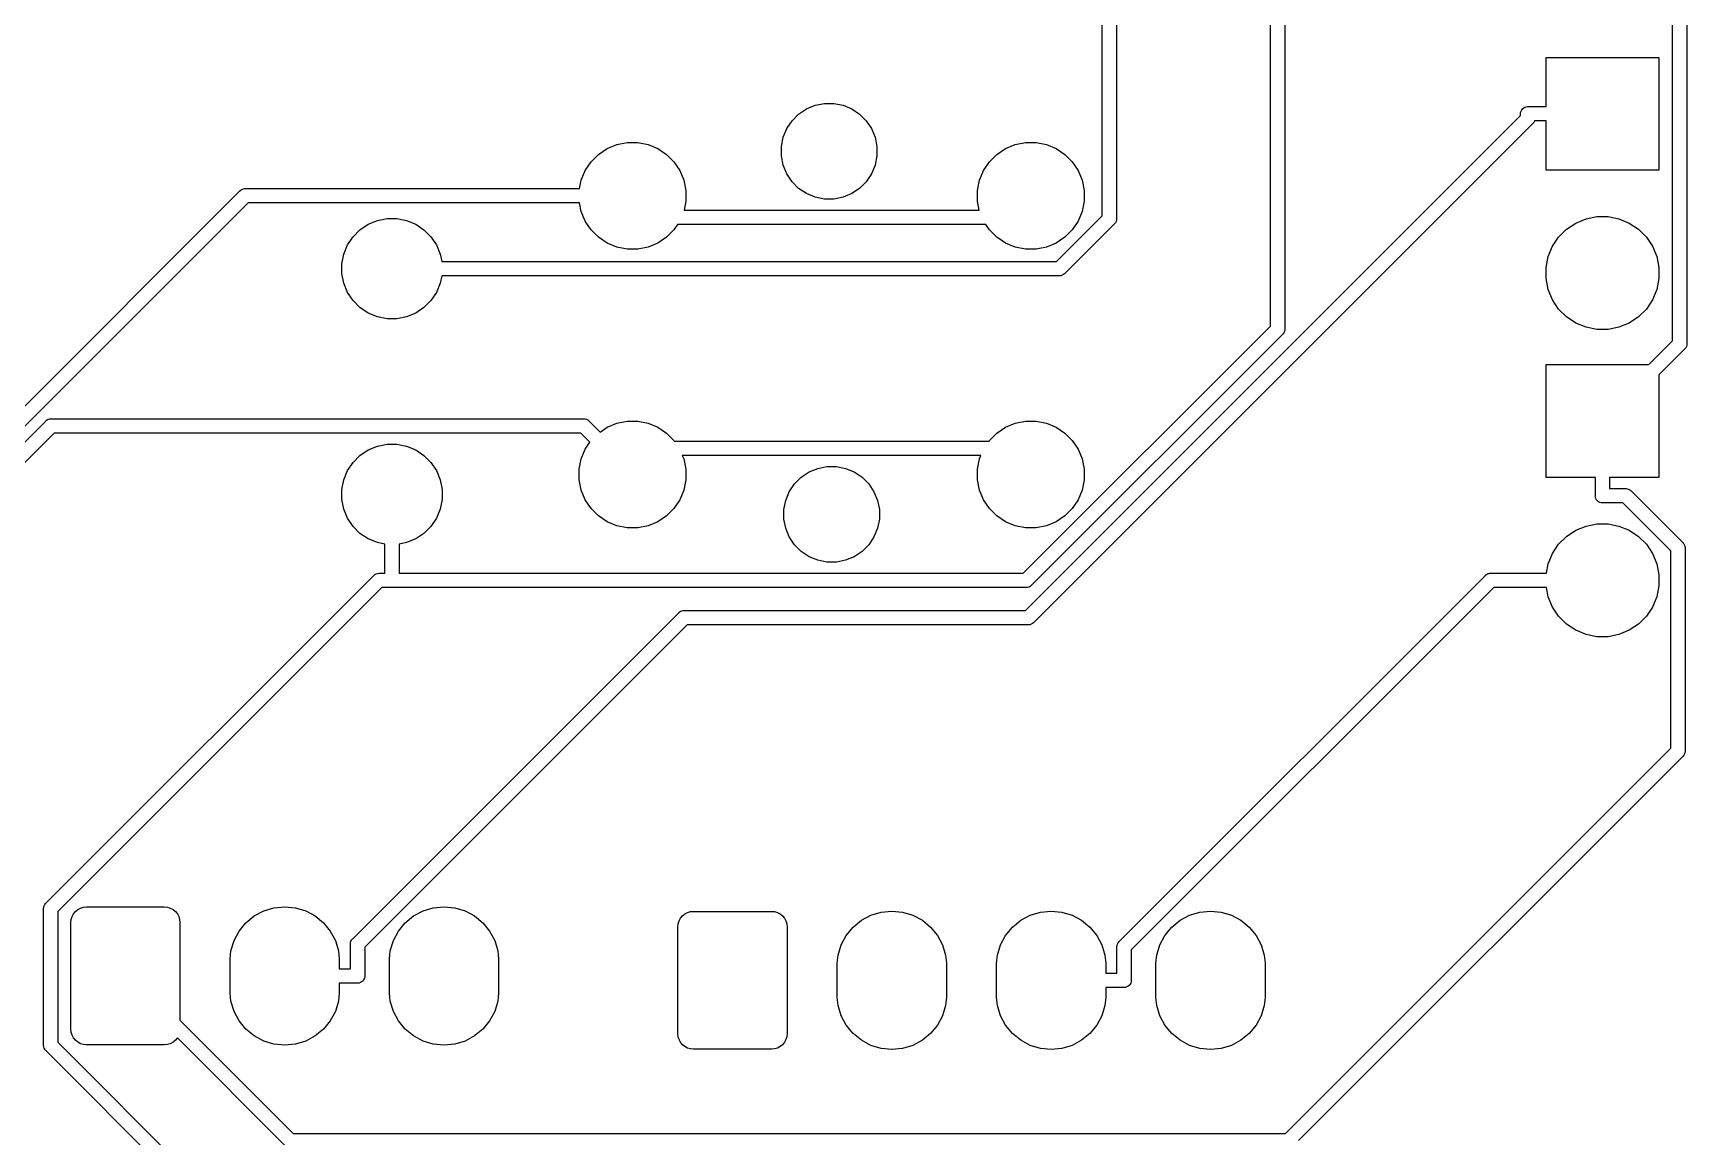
# Model space of a CAD drawing. Extents: x 68.9 to 167.8, y -146.3 to -49.
# Drawn here: x 141.48 to 167.85, y -106.96 to -89.35 of the extents above; entities that cross this region are included whole.
import ezdxf

# ---------------------------------------------------------------- set-up
doc = ezdxf.new("R2010")
doc.units = 0
doc.layers.add('BLACK', color=7, linetype='CONTINUOUS')

msp = doc.modelspace()

# ---------------------------------------------------------------- linework, layer by layer
at = {"layer": 'BLACK', "linetype": 'CONTINUOUS'}
for p, q in [((161.207, -94.0253), (161.207, -68.2068)), ((161.435, -68.2485), (161.435, -94.067)), ((158.753, -75.6736), (158.753, -92.3086)), ((158.525, -92.2669), (158.525, -75.7153)), ((167.617, -94.2618), (167.617, -77.078)), ((167.845, -77.0363), (167.845, -94.3035)), ((165.6, -90.5257), (165.6, -89.74)), ((165.6, -89.74), (167.4, -89.74)), ((167.4, -89.74), (167.4, -91.54)), ((153.578, -90.7513), (153.684, -90.6451)), ((153.684, -90.6451), (153.809, -90.5617)), ((153.809, -90.5617), (153.948, -90.5043)), ((153.948, -90.5043), (154.095, -90.475)), ((154.095, -90.475), (154.245, -90.475)), ((154.245, -90.475), (154.392, -90.5043)), ((154.392, -90.5043), (154.531, -90.5617)), ((154.531, -90.5617), (154.656, -90.6451)), ((154.656, -90.6451), (154.762, -90.7513)), ((157.299, -98.5615), (165.193, -90.6672)), ((165.193, -90.64), (165.195, -90.6176)), ((165.193, -90.6456), (165.193, -90.64)), ((165.193, -90.6672), (165.193, -90.6456)), ((165.195, -90.6176), (165.201, -90.596)), ((165.201, -90.596), (165.212, -90.5762)), ((165.212, -90.5762), (165.226, -90.5588)), ((165.226, -90.5588), (165.244, -90.5445)), ((165.244, -90.5445), (165.264, -90.5339)), ((165.264, -90.5339), (165.285, -90.5274)), ((165.285, -90.5274), (165.302, -90.5257)), ((165.302, -90.5257), (165.308, -90.5251)), ((165.308, -90.5251), (165.313, -90.5257)), ((165.313, -90.5257), (165.6, -90.5257)), ((153.437, -91.0147), (153.495, -90.8761)), ((153.495, -90.8761), (153.578, -90.7513)), ((154.762, -90.7513), (154.845, -90.8761)), ((154.845, -90.8761), (154.903, -91.0147)), ((165.384, -90.7993), (157.431, -98.7527)), ((165.389, -90.7957), (165.384, -90.7993)), ((165.403, -90.7783), (165.389, -90.7957)), ((165.414, -90.7585), (165.403, -90.7783)), ((165.415, -90.7543), (165.414, -90.7585)), ((165.6, -90.7543), (165.415, -90.7543)), ((165.6, -91.54), (165.6, -90.7543)), ((150.493, -91.2878), (150.632, -91.1947)), ((150.632, -91.1947), (150.787, -91.1307)), ((150.787, -91.1307), (150.951, -91.098)), ((150.951, -91.098), (151.119, -91.098)), ((151.119, -91.098), (151.283, -91.1307)), ((151.283, -91.1307), (151.438, -91.1947)), ((151.438, -91.1947), (151.577, -91.2878)), ((153.408, -91.1619), (153.437, -91.0147)), ((153.408, -91.312), (153.408, -91.1619)), ((154.903, -91.0147), (154.932, -91.1619)), ((154.932, -91.1619), (154.932, -91.312)), ((156.843, -91.2878), (156.982, -91.1947)), ((156.982, -91.1947), (157.137, -91.1307)), ((157.137, -91.1307), (157.301, -91.098)), ((157.301, -91.098), (157.469, -91.098)), ((157.469, -91.098), (157.633, -91.1307)), ((157.633, -91.1307), (157.788, -91.1947)), ((157.788, -91.1947), (157.927, -91.2878)), ((150.282, -91.5454), (150.375, -91.4062)), ((150.375, -91.4062), (150.493, -91.2878)), ((151.577, -91.2878), (151.695, -91.4062)), ((151.695, -91.4062), (151.788, -91.5454)), ((153.437, -91.4593), (153.408, -91.312)), ((153.495, -91.5979), (153.437, -91.4593)), ((154.903, -91.4593), (154.845, -91.5979)), ((154.932, -91.312), (154.903, -91.4593)), ((156.632, -91.5454), (156.725, -91.4062)), ((156.725, -91.4062), (156.843, -91.2878)), ((157.927, -91.2878), (158.045, -91.4062)), ((158.045, -91.4062), (158.138, -91.5454)), ((150.191, -91.8337), (150.218, -91.7001)), ((150.218, -91.7001), (150.282, -91.5454)), ((151.788, -91.5454), (151.852, -91.7001)), ((151.852, -91.7001), (151.885, -91.8643)), ((153.578, -91.7227), (153.495, -91.5979)), ((153.684, -91.8289), (153.578, -91.7227)), ((154.762, -91.7227), (154.656, -91.8289)), ((154.845, -91.5979), (154.762, -91.7227)), ((156.535, -91.8643), (156.568, -91.7001)), ((156.568, -91.7001), (156.632, -91.5454)), ((158.138, -91.5454), (158.202, -91.7001)), ((158.202, -91.7001), (158.235, -91.8643)), ((167.4, -91.54), (165.6, -91.54)), ((141.18, -95.4657), (144.774, -91.8711)), ((144.774, -91.8711), (144.778, -91.8668)), ((144.778, -91.8668), (144.782, -91.8632)), ((144.782, -91.8632), (144.795, -91.8525)), ((144.782, -91.8632), (144.782, -91.8632)), ((144.795, -91.8525), (144.815, -91.8419)), ((144.815, -91.8419), (144.837, -91.8354)), ((144.837, -91.8354), (144.853, -91.8337)), ((144.853, -91.8337), (144.859, -91.8331)), ((144.853, -91.8337), (144.853, -91.8337)), ((144.859, -91.8331), (144.865, -91.8337)), ((144.865, -91.8337), (150.191, -91.8337)), ((151.885, -91.8643), (151.885, -92.0317)), ((153.809, -91.9123), (153.684, -91.8289)), ((153.948, -91.9697), (153.809, -91.9123)), ((154.095, -91.999), (153.948, -91.9697)), ((154.245, -91.999), (154.095, -91.999)), ((154.392, -91.9697), (154.245, -91.999)), ((154.531, -91.9123), (154.392, -91.9697)), ((154.656, -91.8289), (154.531, -91.9123)), ((156.535, -92.0317), (156.535, -91.8643)), ((158.235, -91.8643), (158.235, -92.0317)), ((144.906, -92.0623), (141.312, -95.6569)), ((150.191, -92.0623), (144.906, -92.0623)), ((150.218, -92.1959), (150.191, -92.0623)), ((150.282, -92.3506), (150.218, -92.1959)), ((151.885, -92.0317), (151.856, -92.1772)), ((151.856, -92.1772), (156.564, -92.1772)), ((156.564, -92.1772), (156.535, -92.0317)), ((157.796, -92.9957), (158.525, -92.2669)), ((158.202, -92.1959), (158.138, -92.3506)), ((158.235, -92.0317), (158.202, -92.1959)), ((166.237, -92.3146), (166.411, -92.28)), ((166.411, -92.28), (166.589, -92.28)), ((166.589, -92.28), (166.763, -92.3146)), ((146.579, -92.6), (146.69, -92.4886)), ((146.69, -92.4886), (146.821, -92.401)), ((146.821, -92.401), (146.967, -92.3407)), ((146.967, -92.3407), (147.121, -92.31)), ((147.121, -92.31), (147.279, -92.31)), ((147.279, -92.31), (147.433, -92.3407)), ((147.433, -92.3407), (147.579, -92.401)), ((147.579, -92.401), (147.71, -92.4886)), ((147.71, -92.4886), (147.821, -92.6)), ((150.375, -92.4898), (150.282, -92.3506)), ((150.493, -92.6082), (150.375, -92.4898)), ((151.695, -92.4898), (151.577, -92.6082)), ((151.751, -92.4058), (151.695, -92.4898)), ((156.669, -92.4058), (151.751, -92.4058)), ((156.725, -92.4898), (156.669, -92.4058)), ((156.843, -92.6082), (156.725, -92.4898)), ((158.045, -92.4898), (157.927, -92.6082)), ((158.716, -92.399), (157.928, -93.1869)), ((158.138, -92.3506), (158.045, -92.4898)), ((158.72, -92.3954), (158.716, -92.399)), ((158.734, -92.378), (158.72, -92.3954)), ((158.745, -92.3582), (158.734, -92.378)), ((158.752, -92.3366), (158.745, -92.3582)), ((158.753, -92.3198), (158.752, -92.3366)), ((158.753, -92.3086), (158.754, -92.3142)), ((158.754, -92.3142), (158.753, -92.3198)), ((158.753, -92.3198), (158.753, -92.3198)), ((165.801, -92.6063), (165.926, -92.4809)), ((165.926, -92.4809), (166.074, -92.3824)), ((166.074, -92.3824), (166.237, -92.3146)), ((166.763, -92.3146), (166.926, -92.3824)), ((166.926, -92.3824), (167.074, -92.4809)), ((167.074, -92.4809), (167.199, -92.6063)), ((146.431, -92.8766), (146.491, -92.7311)), ((146.491, -92.7311), (146.579, -92.6)), ((147.821, -92.6), (147.909, -92.7311)), ((147.909, -92.7311), (147.969, -92.8766)), ((150.632, -92.7013), (150.493, -92.6082)), ((150.787, -92.7653), (150.632, -92.7013)), ((150.951, -92.798), (150.787, -92.7653)), ((151.119, -92.798), (150.951, -92.798)), ((151.283, -92.7653), (151.119, -92.798)), ((151.438, -92.7013), (151.283, -92.7653)), ((151.577, -92.6082), (151.438, -92.7013)), ((156.982, -92.7013), (156.843, -92.6082)), ((157.137, -92.7653), (156.982, -92.7013)), ((157.301, -92.798), (157.137, -92.7653)), ((157.469, -92.798), (157.301, -92.798)), ((157.633, -92.7653), (157.469, -92.798)), ((157.788, -92.7013), (157.633, -92.7653)), ((157.927, -92.6082), (157.788, -92.7013)), ((165.635, -92.9175), (165.702, -92.7537)), ((165.702, -92.7537), (165.801, -92.6063)), ((167.199, -92.6063), (167.298, -92.7537)), ((167.298, -92.7537), (167.365, -92.9175)), ((146.4, -93.0312), (146.431, -92.8766)), ((146.4, -93.1888), (146.4, -93.0312)), ((147.969, -92.8766), (147.993, -92.9957)), ((147.993, -92.9957), (157.796, -92.9957)), ((165.6, -93.0914), (165.635, -92.9175)), ((167.365, -92.9175), (167.4, -93.0914)), ((146.431, -93.3434), (146.4, -93.1888)), ((147.993, -93.2243), (147.969, -93.3434)), ((157.838, -93.2243), (147.993, -93.2243)), ((157.843, -93.2249), (157.838, -93.2243)), ((157.849, -93.2243), (157.843, -93.2249)), ((157.866, -93.2226), (157.849, -93.2243)), ((157.849, -93.2243), (157.849, -93.2243)), ((157.887, -93.2161), (157.866, -93.2226)), ((157.907, -93.2055), (157.887, -93.2161)), ((157.924, -93.1912), (157.907, -93.2055)), ((157.928, -93.1869), (157.924, -93.1912)), ((165.6, -93.2686), (165.6, -93.0914)), ((165.635, -93.4425), (165.6, -93.2686)), ((167.4, -93.2686), (167.365, -93.4425)), ((167.4, -93.0914), (167.4, -93.2686)), ((146.491, -93.4889), (146.431, -93.3434)), ((146.579, -93.62), (146.491, -93.4889)), ((147.909, -93.4889), (147.821, -93.62)), ((147.969, -93.3434), (147.909, -93.4889)), ((165.702, -93.6063), (165.635, -93.4425)), ((165.801, -93.7537), (165.702, -93.6063)), ((167.298, -93.6063), (167.199, -93.7537)), ((167.365, -93.4425), (167.298, -93.6063)), ((146.69, -93.7314), (146.579, -93.62)), ((146.821, -93.819), (146.69, -93.7314)), ((146.967, -93.8793), (146.821, -93.819)), ((147.579, -93.819), (147.433, -93.8793)), ((147.71, -93.7314), (147.579, -93.819)), ((147.821, -93.62), (147.71, -93.7314)), ((165.926, -93.8791), (165.801, -93.7537)), ((167.199, -93.7537), (167.074, -93.8791)), ((147.121, -93.91), (146.967, -93.8793)), ((147.279, -93.91), (147.121, -93.91)), ((147.433, -93.8793), (147.279, -93.91)), ((157.264, -97.9681), (161.207, -94.0253)), ((161.427, -94.1166), (161.417, -94.1364)), ((161.434, -94.095), (161.427, -94.1166)), ((161.435, -94.0782), (161.434, -94.095)), ((161.434, -94.095), (161.434, -94.095)), ((161.435, -94.067), (161.436, -94.0726)), ((161.436, -94.0726), (161.435, -94.0782)), ((161.435, -94.0782), (161.435, -94.0782)), ((166.074, -93.9776), (165.926, -93.8791)), ((166.237, -94.0454), (166.074, -93.9776)), ((166.411, -94.08), (166.237, -94.0454)), ((166.589, -94.08), (166.411, -94.08)), ((166.763, -94.0454), (166.589, -94.08)), ((166.926, -93.9776), (166.763, -94.0454)), ((167.074, -93.8791), (166.926, -93.9776)), ((161.398, -94.1574), (157.396, -98.1593)), ((161.402, -94.1538), (161.398, -94.1574)), ((161.406, -94.1495), (161.402, -94.1538)), ((161.417, -94.1364), (161.406, -94.1495)), ((161.406, -94.1495), (161.406, -94.1495)), ((167.238, -94.64), (167.617, -94.2618)), ((167.808, -94.3939), (167.4, -94.8016)), ((167.812, -94.3903), (167.808, -94.3939)), ((167.826, -94.3729), (167.812, -94.3903)), ((167.837, -94.3531), (167.826, -94.3729)), ((167.844, -94.3315), (167.837, -94.3531)), ((167.845, -94.3147), (167.844, -94.3315)), ((167.845, -94.3035), (167.846, -94.3091)), ((167.846, -94.3091), (167.845, -94.3147)), ((167.845, -94.3147), (167.845, -94.3147)), ((165.6, -96.44), (165.6, -94.64)), ((165.6, -94.64), (167.238, -94.64)), ((167.4, -94.8016), (167.4, -96.44)), ((140.625, -96.5957), (141.68, -95.5407)), ((141.68, -95.5407), (141.684, -95.5364)), ((141.684, -95.5364), (141.688, -95.5328)), ((141.688, -95.5328), (141.693, -95.5287)), ((141.688, -95.5328), (141.688, -95.5328)), ((141.693, -95.5287), (141.701, -95.5221)), ((141.701, -95.5221), (141.721, -95.5115)), ((141.721, -95.5115), (141.742, -95.505)), ((141.742, -95.505), (141.759, -95.5033)), ((141.759, -95.5033), (141.765, -95.5027)), ((141.759, -95.5033), (141.759, -95.5033)), ((141.765, -95.5027), (141.77, -95.5033)), ((141.77, -95.5033), (150.254, -95.5033)), ((150.254, -95.5033), (150.26, -95.5027)), ((150.26, -95.5027), (150.265, -95.5033)), ((150.265, -95.5033), (150.265, -95.5033)), ((150.265, -95.5033), (150.282, -95.505)), ((150.282, -95.505), (150.304, -95.5115)), ((150.304, -95.5115), (150.323, -95.5221)), ((150.323, -95.5221), (150.341, -95.5364)), ((150.341, -95.5364), (150.344, -95.5407)), ((150.344, -95.5407), (150.519, -95.7154)), ((150.519, -95.7154), (150.632, -95.6397)), ((150.632, -95.6397), (150.787, -95.5757)), ((150.787, -95.5757), (150.951, -95.543)), ((150.951, -95.543), (151.119, -95.543)), ((151.119, -95.543), (151.283, -95.5757)), ((151.283, -95.5757), (151.438, -95.6397)), ((151.438, -95.6397), (151.577, -95.7328)), ((156.843, -95.7328), (156.982, -95.6397)), ((156.982, -95.6397), (157.137, -95.5757)), ((157.137, -95.5757), (157.301, -95.543)), ((157.301, -95.543), (157.469, -95.543)), ((157.469, -95.543), (157.633, -95.5757)), ((157.633, -95.5757), (157.788, -95.6397)), ((157.788, -95.6397), (157.927, -95.7328)), ((141.812, -95.7319), (140.757, -96.7869)), ((150.212, -95.7319), (141.812, -95.7319)), ((146.821, -96.001), (146.967, -95.9407)), ((146.967, -95.9407), (147.121, -95.91)), ((147.121, -95.91), (147.279, -95.91)), ((147.279, -95.91), (147.433, -95.9407)), ((147.433, -95.9407), (147.579, -96.001)), ((150.357, -95.8771), (150.212, -95.7319)), ((150.282, -95.9904), (150.357, -95.8771)), ((151.577, -95.7328), (151.695, -95.8512)), ((151.695, -95.8512), (151.701, -95.8592)), ((151.701, -95.8592), (156.719, -95.8592)), ((156.719, -95.8592), (156.725, -95.8512)), ((156.725, -95.8512), (156.843, -95.7328)), ((157.927, -95.7328), (158.045, -95.8512)), ((158.045, -95.8512), (158.138, -95.9904)), ((146.491, -96.3311), (146.579, -96.2)), ((146.579, -96.2), (146.69, -96.0886)), ((146.69, -96.0886), (146.821, -96.001)), ((147.579, -96.001), (147.71, -96.0886)), ((147.71, -96.0886), (147.821, -96.2)), ((147.821, -96.2), (147.909, -96.3311)), ((150.185, -96.3093), (150.218, -96.1451)), ((150.218, -96.1451), (150.282, -95.9904)), ((156.591, -96.0878), (151.829, -96.0878)), ((151.829, -96.0878), (151.852, -96.1451)), ((151.852, -96.1451), (151.885, -96.3093)), ((156.535, -96.3093), (156.568, -96.1451)), ((156.568, -96.1451), (156.591, -96.0878)), ((158.138, -95.9904), (158.202, -96.1451)), ((158.202, -96.1451), (158.235, -96.3093)), ((146.4, -96.6312), (146.431, -96.4766)), ((146.431, -96.4766), (146.491, -96.3311)), ((147.909, -96.3311), (147.969, -96.4766)), ((147.969, -96.4766), (148, -96.6312)), ((150.185, -96.4767), (150.185, -96.3093)), ((150.218, -96.6409), (150.185, -96.4767)), ((151.885, -96.4767), (151.852, -96.6409)), ((151.885, -96.3093), (151.885, -96.4767)), ((153.618, -96.5423), (153.724, -96.4361)), ((153.724, -96.4361), (153.849, -96.3527)), ((153.849, -96.3527), (153.988, -96.2953)), ((153.988, -96.2953), (154.135, -96.266)), ((154.135, -96.266), (154.285, -96.266)), ((154.285, -96.266), (154.432, -96.2953)), ((154.432, -96.2953), (154.571, -96.3527)), ((154.571, -96.3527), (154.696, -96.4361)), ((154.696, -96.4361), (154.802, -96.5423)), ((156.535, -96.4767), (156.535, -96.3093)), ((156.568, -96.6409), (156.535, -96.4767)), ((158.235, -96.4767), (158.202, -96.6409)), ((158.235, -96.3093), (158.235, -96.4767)), ((166.386, -96.44), (165.6, -96.44)), ((166.386, -96.7268), (166.386, -96.44)), ((167.4, -96.44), (166.614, -96.44)), ((166.614, -96.44), (166.614, -96.6181)), ((146.4, -96.7888), (146.4, -96.6312)), ((148, -96.6312), (148, -96.7888)), ((150.282, -96.7956), (150.218, -96.6409)), ((151.852, -96.6409), (151.788, -96.7956)), ((153.477, -96.8057), (153.535, -96.6671)), ((153.535, -96.6671), (153.618, -96.5423)), ((154.802, -96.5423), (154.885, -96.6671)), ((154.885, -96.6671), (154.943, -96.8057)), ((156.632, -96.7956), (156.568, -96.6409)), ((158.202, -96.6409), (158.138, -96.7956)), ((166.385, -96.7324), (166.386, -96.7268)), ((166.387, -96.7548), (166.385, -96.7324)), ((166.394, -96.7764), (166.387, -96.7548)), ((166.614, -96.6181), (166.867, -96.6181)), ((166.867, -96.6181), (166.873, -96.6175)), ((166.873, -96.6175), (166.878, -96.6181)), ((166.878, -96.6181), (166.878, -96.6181)), ((166.878, -96.6181), (166.895, -96.6198)), ((166.895, -96.6198), (166.917, -96.6263)), ((166.917, -96.6263), (166.936, -96.6369)), ((166.936, -96.6369), (166.954, -96.6512)), ((166.954, -96.6512), (166.957, -96.6555)), ((166.957, -96.6555), (167.78, -97.4777)), ((146.431, -96.9434), (146.4, -96.7888)), ((146.491, -97.0889), (146.431, -96.9434)), ((147.969, -96.9434), (147.909, -97.0889)), ((148, -96.7888), (147.969, -96.9434)), ((150.375, -96.9348), (150.282, -96.7956)), ((150.493, -97.0532), (150.375, -96.9348)), ((151.695, -96.9348), (151.577, -97.0532)), ((151.788, -96.7956), (151.695, -96.9348)), ((153.448, -96.953), (153.477, -96.8057)), ((153.448, -97.103), (153.448, -96.953)), ((154.943, -96.8057), (154.972, -96.953)), ((154.972, -96.953), (154.972, -97.103)), ((156.725, -96.9348), (156.632, -96.7956)), ((156.843, -97.0532), (156.725, -96.9348)), ((158.045, -96.9348), (157.927, -97.0532)), ((158.138, -96.7956), (158.045, -96.9348)), ((166.405, -96.7962), (166.394, -96.7764)), ((166.419, -96.8136), (166.405, -96.7962)), ((166.436, -96.8279), (166.419, -96.8136)), ((166.456, -96.8385), (166.436, -96.8279)), ((166.478, -96.845), (166.456, -96.8385)), ((166.494, -96.8467), (166.478, -96.845)), ((166.5, -96.8473), (166.494, -96.8467)), ((166.506, -96.8467), (166.5, -96.8473)), ((166.825, -96.8467), (166.506, -96.8467)), ((167.588, -97.6098), (166.825, -96.8467)), ((146.579, -97.22), (146.491, -97.0889)), ((146.69, -97.3314), (146.579, -97.22)), ((147.821, -97.22), (147.71, -97.3314)), ((147.909, -97.0889), (147.821, -97.22)), ((150.632, -97.1463), (150.493, -97.0532)), ((150.787, -97.2103), (150.632, -97.1463)), ((150.951, -97.243), (150.787, -97.2103)), ((151.119, -97.243), (150.951, -97.243)), ((151.283, -97.2103), (151.119, -97.243)), ((151.438, -97.1463), (151.283, -97.2103)), ((151.577, -97.0532), (151.438, -97.1463)), ((153.477, -97.2503), (153.448, -97.103)), ((153.535, -97.3889), (153.477, -97.2503)), ((154.943, -97.2503), (154.885, -97.3889)), ((154.972, -97.103), (154.943, -97.2503)), ((156.982, -97.1463), (156.843, -97.0532)), ((157.137, -97.2103), (156.982, -97.1463)), ((157.301, -97.243), (157.137, -97.2103)), ((157.469, -97.243), (157.301, -97.243)), ((157.633, -97.2103), (157.469, -97.243)), ((157.788, -97.1463), (157.633, -97.2103)), ((157.927, -97.0532), (157.788, -97.1463)), ((165.926, -97.3809), (166.074, -97.2824)), ((166.074, -97.2824), (166.237, -97.2146)), ((166.237, -97.2146), (166.411, -97.18)), ((166.411, -97.18), (166.589, -97.18)), ((166.589, -97.18), (166.763, -97.2146)), ((166.763, -97.2146), (166.926, -97.2824)), ((166.926, -97.2824), (167.074, -97.3809)), ((146.821, -97.419), (146.69, -97.3314)), ((146.967, -97.4793), (146.821, -97.419)), ((147.086, -97.5029), (146.967, -97.4793)), ((147.086, -97.7968), (147.086, -97.5029)), ((147.433, -97.4793), (147.314, -97.5029)), ((147.314, -97.5029), (147.314, -97.9681)), ((147.579, -97.419), (147.433, -97.4793)), ((147.71, -97.3314), (147.579, -97.419)), ((153.618, -97.5137), (153.535, -97.3889)), ((153.724, -97.6199), (153.618, -97.5137)), ((154.802, -97.5137), (154.696, -97.6199)), ((154.885, -97.3889), (154.802, -97.5137)), ((165.702, -97.6537), (165.801, -97.5063)), ((165.801, -97.5063), (165.926, -97.3809)), ((167.074, -97.3809), (167.199, -97.5063)), ((167.199, -97.5063), (167.298, -97.6537)), ((167.78, -97.4777), (167.784, -97.4813)), ((167.784, -97.4813), (167.787, -97.4856)), ((167.787, -97.4856), (167.787, -97.4856)), ((167.787, -97.4856), (167.798, -97.4987)), ((167.798, -97.4987), (167.809, -97.5185)), ((167.809, -97.5185), (167.815, -97.5401)), ((167.815, -97.5401), (167.817, -97.5569)), ((167.817, -97.5569), (167.817, -97.5569)), ((167.817, -97.5569), (167.818, -97.5625)), ((147.086, -97.9681), (147.086, -97.7968)), ((147.086, -97.7968), (147.086, -97.7968)), ((153.849, -97.7033), (153.724, -97.6199)), ((153.988, -97.7607), (153.849, -97.7033)), ((154.135, -97.79), (153.988, -97.7607)), ((154.285, -97.79), (154.135, -97.79)), ((154.432, -97.7607), (154.285, -97.79)), ((154.571, -97.7033), (154.432, -97.7607)), ((154.696, -97.6199), (154.571, -97.7033)), ((165.605, -97.9657), (165.635, -97.8175)), ((165.635, -97.8175), (165.702, -97.6537)), ((167.298, -97.6537), (167.365, -97.8175)), ((167.365, -97.8175), (167.4, -97.9914)), ((167.588, -100.759), (167.588, -97.6098)), ((167.818, -97.5625), (167.817, -97.5681)), ((167.817, -97.5681), (167.817, -100.8)), ((141.682, -103.232), (146.909, -98.0055)), ((146.909, -98.0055), (146.912, -98.0012)), ((146.912, -98.0012), (146.916, -97.9976)), ((146.916, -97.9976), (146.929, -97.9869)), ((146.916, -97.9976), (146.916, -97.9976)), ((146.929, -97.9869), (146.949, -97.9763)), ((146.949, -97.9763), (146.971, -97.9698)), ((146.971, -97.9698), (146.988, -97.9681)), ((146.988, -97.9681), (146.993, -97.9675)), ((146.988, -97.9681), (146.988, -97.9681)), ((146.993, -97.9675), (146.999, -97.9681)), ((146.999, -97.9681), (147.086, -97.9681)), ((147.314, -97.9681), (157.264, -97.9681)), ((158.796, -103.841), (164.634, -98.0031)), ((164.634, -98.0031), (164.637, -97.9988)), ((164.637, -97.9988), (164.655, -97.9845)), ((164.655, -97.9845), (164.675, -97.9739)), ((164.675, -97.9739), (164.69, -97.9693)), ((164.69, -97.9693), (164.696, -97.9674)), ((164.696, -97.9674), (164.699, -97.9671)), ((164.699, -97.9671), (164.713, -97.9657)), ((164.713, -97.9657), (164.719, -97.9651)), ((164.713, -97.9657), (164.713, -97.9657)), ((164.719, -97.9651), (164.724, -97.9657)), ((164.724, -97.9657), (165.605, -97.9657)), ((167.4, -97.9914), (167.4, -98.1686)), ((147.041, -98.1967), (141.874, -103.364)), ((147.194, -98.1967), (147.041, -98.1967)), ((147.2, -98.1973), (147.194, -98.1967)), ((147.206, -98.1967), (147.2, -98.1973)), ((157.306, -98.1967), (147.206, -98.1967)), ((157.311, -98.1973), (157.306, -98.1967)), ((157.317, -98.1967), (157.311, -98.1973)), ((157.334, -98.195), (157.317, -98.1967)), ((157.317, -98.1967), (157.317, -98.1967)), ((157.355, -98.1885), (157.334, -98.195)), ((157.375, -98.1779), (157.355, -98.1885)), ((157.393, -98.1636), (157.375, -98.1779)), ((157.396, -98.1593), (157.393, -98.1636)), ((164.766, -98.1943), (158.987, -103.974)), ((165.605, -98.1943), (164.766, -98.1943)), ((165.635, -98.3425), (165.605, -98.1943)), ((165.702, -98.5063), (165.635, -98.3425)), ((167.365, -98.3425), (167.298, -98.5063)), ((167.4, -98.1686), (167.365, -98.3425)), ((146.576, -103.797), (151.773, -98.5989)), ((151.773, -98.5989), (151.777, -98.5946)), ((151.777, -98.5946), (151.781, -98.591)), ((151.781, -98.591), (151.794, -98.5803)), ((151.781, -98.591), (151.781, -98.591)), ((151.794, -98.5803), (151.814, -98.5697)), ((151.814, -98.5697), (151.836, -98.5632)), ((151.836, -98.5632), (151.852, -98.5615)), ((151.852, -98.5615), (151.858, -98.5609)), ((151.852, -98.5615), (151.852, -98.5615)), ((151.858, -98.5609), (151.864, -98.5615)), ((151.864, -98.5615), (157.299, -98.5615)), ((165.801, -98.6537), (165.702, -98.5063)), ((167.298, -98.5063), (167.199, -98.6537)), ((151.905, -98.7901), (146.767, -103.929)), ((157.341, -98.7901), (151.905, -98.7901)), ((157.346, -98.7907), (157.341, -98.7901)), ((157.352, -98.7901), (157.346, -98.7907)), ((157.369, -98.7884), (157.352, -98.7901)), ((157.352, -98.7901), (157.352, -98.7901)), ((157.39, -98.7819), (157.369, -98.7884)), ((157.41, -98.7713), (157.39, -98.7819)), ((157.428, -98.757), (157.41, -98.7713)), ((157.431, -98.7527), (157.428, -98.757)), ((165.926, -98.7791), (165.801, -98.6537)), ((166.074, -98.8776), (165.926, -98.7791)), ((166.237, -98.9454), (166.074, -98.8776)), ((166.926, -98.8776), (166.763, -98.9454)), ((167.074, -98.7791), (166.926, -98.8776)), ((167.199, -98.6537), (167.074, -98.7791)), ((166.411, -98.98), (166.237, -98.9454)), ((166.589, -98.98), (166.411, -98.98)), ((166.763, -98.9454), (166.589, -98.98)), ((161.446, -106.901), (167.588, -100.759)), ((167.78, -100.891), (161.655, -107.015)), ((167.784, -100.887), (167.78, -100.891)), ((167.787, -100.883), (167.784, -100.887)), ((167.798, -100.87), (167.787, -100.883)), ((167.787, -100.883), (167.787, -100.883)), ((167.809, -100.85), (167.798, -100.87)), ((167.815, -100.828), (167.809, -100.85)), ((167.817, -100.812), (167.815, -100.828)), ((167.817, -100.8), (167.818, -100.806)), ((167.818, -100.806), (167.817, -100.812)), ((167.817, -100.812), (167.817, -100.812)), ((141.644, -103.316), (141.645, -103.311)), ((141.645, -103.322), (141.644, -103.316)), ((141.645, -103.311), (141.647, -103.294)), ((141.645, -103.311), (141.645, -103.311)), ((141.645, -105.491), (141.645, -103.322)), ((141.647, -103.294), (141.653, -103.272)), ((141.653, -103.272), (141.664, -103.253)), ((141.664, -103.253), (141.678, -103.235)), ((141.678, -103.235), (141.682, -103.232)), ((142.153, -103.363), (142.191, -103.332)), ((142.191, -103.332), (142.234, -103.309)), ((142.234, -103.309), (142.281, -103.295)), ((142.281, -103.295), (142.33, -103.29)), ((142.33, -103.29), (143.57, -103.29)), ((143.57, -103.29), (143.619, -103.295)), ((143.619, -103.295), (143.666, -103.309)), ((143.666, -103.309), (143.709, -103.332)), ((143.709, -103.332), (143.747, -103.363)), ((145.004, -103.433), (145.155, -103.352)), ((145.155, -103.352), (145.319, -103.303)), ((145.319, -103.303), (145.49, -103.286)), ((145.49, -103.286), (145.661, -103.303)), ((145.661, -103.303), (145.825, -103.352)), ((145.825, -103.352), (145.976, -103.433)), ((147.544, -103.433), (147.695, -103.352)), ((147.695, -103.352), (147.859, -103.303)), ((147.859, -103.303), (148.03, -103.286)), ((148.03, -103.286), (148.201, -103.303)), ((148.201, -103.303), (148.365, -103.352)), ((148.365, -103.352), (148.516, -103.433)), ((151.961, -103.365), (152.01, -103.36)), ((152.01, -103.36), (153.25, -103.36)), ((153.25, -103.36), (153.299, -103.365)), ((154.999, -103.373), (155.17, -103.356)), ((155.17, -103.356), (155.341, -103.373)), ((157.539, -103.373), (157.71, -103.356)), ((157.71, -103.356), (157.881, -103.373)), ((160.079, -103.373), (160.25, -103.356)), ((160.25, -103.356), (160.421, -103.373)), ((141.874, -103.364), (141.874, -105.449)), ((142.08, -103.54), (142.085, -103.491)), ((142.08, -105.24), (142.08, -103.54)), ((142.085, -103.491), (142.099, -103.444)), ((142.099, -103.444), (142.122, -103.401)), ((142.122, -103.401), (142.153, -103.363)), ((143.747, -103.363), (143.778, -103.401)), ((143.778, -103.401), (143.801, -103.444)), ((143.801, -103.444), (143.815, -103.491)), ((143.815, -103.491), (143.82, -103.54)), ((143.82, -103.54), (143.82, -105.098)), ((144.763, -103.674), (144.872, -103.542)), ((144.872, -103.542), (145.004, -103.433)), ((145.976, -103.433), (146.108, -103.542)), ((146.108, -103.542), (146.217, -103.674)), ((147.303, -103.674), (147.412, -103.542)), ((147.412, -103.542), (147.544, -103.433)), ((148.516, -103.433), (148.648, -103.542)), ((148.648, -103.542), (148.757, -103.674)), ((151.76, -103.61), (151.765, -103.561)), ((151.76, -105.31), (151.76, -103.61)), ((151.765, -103.561), (151.779, -103.514)), ((151.779, -103.514), (151.802, -103.471)), ((151.802, -103.471), (151.833, -103.433)), ((151.833, -103.433), (151.871, -103.402)), ((151.871, -103.402), (151.914, -103.379)), ((151.914, -103.379), (151.961, -103.365)), ((153.299, -103.365), (153.346, -103.379)), ((153.346, -103.379), (153.389, -103.402)), ((153.389, -103.402), (153.427, -103.433)), ((153.427, -103.433), (153.458, -103.471)), ((153.458, -103.471), (153.481, -103.514)), ((153.481, -103.514), (153.495, -103.561)), ((153.495, -103.561), (153.5, -103.61)), ((153.5, -103.61), (153.5, -105.31)), ((154.443, -103.744), (154.552, -103.612)), ((154.552, -103.612), (154.684, -103.503)), ((154.684, -103.503), (154.835, -103.422)), ((154.835, -103.422), (154.999, -103.373)), ((155.341, -103.373), (155.505, -103.422)), ((155.505, -103.422), (155.656, -103.503)), ((155.656, -103.503), (155.788, -103.612)), ((155.788, -103.612), (155.897, -103.744)), ((156.983, -103.744), (157.092, -103.612)), ((157.092, -103.612), (157.224, -103.503)), ((157.224, -103.503), (157.375, -103.422)), ((157.375, -103.422), (157.539, -103.373)), ((157.881, -103.373), (158.045, -103.422)), ((158.045, -103.422), (158.196, -103.503)), ((158.196, -103.503), (158.328, -103.612)), ((158.328, -103.612), (158.437, -103.744)), ((159.523, -103.744), (159.632, -103.612)), ((159.632, -103.612), (159.764, -103.503)), ((159.764, -103.503), (159.915, -103.422)), ((159.915, -103.422), (160.079, -103.373)), ((160.421, -103.373), (160.585, -103.422)), ((160.585, -103.422), (160.736, -103.503)), ((160.736, -103.503), (160.868, -103.612)), ((160.868, -103.612), (160.977, -103.744)), ((144.633, -103.989), (144.682, -103.825)), ((144.682, -103.825), (144.763, -103.674)), ((146.217, -103.674), (146.298, -103.825)), ((146.298, -103.825), (146.347, -103.989)), ((146.538, -103.881), (146.54, -103.859)), ((146.538, -103.887), (146.538, -103.881)), ((146.538, -104.276), (146.538, -103.887)), ((146.54, -103.859), (146.546, -103.838)), ((146.546, -103.838), (146.557, -103.818)), ((146.557, -103.818), (146.562, -103.811)), ((146.562, -103.811), (146.568, -103.805)), ((146.568, -103.805), (146.571, -103.8)), ((146.568, -103.805), (146.568, -103.805)), ((146.571, -103.8), (146.576, -103.797)), ((147.173, -103.989), (147.222, -103.825)), ((147.222, -103.825), (147.303, -103.674)), ((148.757, -103.674), (148.838, -103.825)), ((148.838, -103.825), (148.887, -103.989)), ((154.362, -103.895), (154.443, -103.744)), ((155.897, -103.744), (155.978, -103.895)), ((156.902, -103.895), (156.983, -103.744)), ((158.437, -103.744), (158.518, -103.895)), ((158.76, -103.904), (158.766, -103.882)), ((158.766, -103.882), (158.777, -103.862)), ((158.777, -103.862), (158.791, -103.845)), ((158.791, -103.845), (158.796, -103.841)), ((159.442, -103.895), (159.523, -103.744)), ((160.977, -103.744), (161.058, -103.895)), ((144.62, -104.117), (144.633, -103.989)), ((144.62, -104.663), (144.62, -104.117)), ((146.347, -103.989), (146.36, -104.117)), ((146.36, -104.117), (146.36, -104.276)), ((146.767, -103.929), (146.767, -104.384)), ((147.16, -104.117), (147.173, -103.989)), ((147.16, -104.663), (147.16, -104.117)), ((148.887, -103.989), (148.9, -104.117)), ((148.9, -104.117), (148.9, -104.663)), ((154.3, -104.187), (154.313, -104.059)), ((154.313, -104.059), (154.362, -103.895)), ((155.978, -103.895), (156.027, -104.059)), ((156.027, -104.059), (156.04, -104.187)), ((156.84, -104.187), (156.853, -104.059)), ((156.853, -104.059), (156.902, -103.895)), ((158.518, -103.895), (158.567, -104.059)), ((158.567, -104.059), (158.58, -104.187)), ((158.758, -103.921), (158.76, -103.904)), ((158.758, -103.926), (158.758, -103.921)), ((158.758, -103.921), (158.758, -103.921)), ((158.758, -103.932), (158.758, -103.926)), ((158.758, -104.346), (158.758, -103.932)), ((158.987, -103.974), (158.987, -104.454)), ((159.38, -104.187), (159.393, -104.059)), ((159.393, -104.059), (159.442, -103.895)), ((161.058, -103.895), (161.107, -104.059)), ((161.107, -104.059), (161.12, -104.187)), ((146.36, -104.276), (146.538, -104.276)), ((146.765, -104.412), (146.759, -104.434)), ((146.767, -104.39), (146.765, -104.412)), ((146.767, -104.384), (146.767, -104.39)), ((154.3, -104.733), (154.3, -104.187)), ((156.04, -104.187), (156.04, -104.733)), ((156.84, -104.733), (156.84, -104.187)), ((158.58, -104.187), (158.58, -104.346)), ((158.58, -104.346), (158.758, -104.346)), ((159.38, -104.733), (159.38, -104.187)), ((161.12, -104.187), (161.12, -104.733)), ((144.633, -104.791), (144.62, -104.663)), ((146.36, -104.663), (146.347, -104.791)), ((146.647, -104.504), (146.36, -104.504)), ((146.36, -104.504), (146.36, -104.663)), ((146.652, -104.505), (146.647, -104.504)), ((146.658, -104.504), (146.652, -104.505)), ((146.675, -104.503), (146.658, -104.504)), ((146.696, -104.496), (146.675, -104.503)), ((146.716, -104.485), (146.696, -104.496)), ((146.734, -104.471), (146.716, -104.485)), ((146.748, -104.454), (146.734, -104.471)), ((146.759, -104.434), (146.748, -104.454)), ((147.173, -104.791), (147.16, -104.663)), ((148.9, -104.663), (148.887, -104.791)), ((158.867, -104.574), (158.58, -104.574)), ((158.58, -104.574), (158.58, -104.733)), ((158.872, -104.575), (158.867, -104.574)), ((158.878, -104.574), (158.872, -104.575)), ((158.895, -104.573), (158.878, -104.574)), ((158.916, -104.566), (158.895, -104.573)), ((158.936, -104.555), (158.916, -104.566)), ((158.954, -104.541), (158.936, -104.555)), ((158.968, -104.524), (158.954, -104.541)), ((158.979, -104.504), (158.968, -104.524)), ((158.985, -104.482), (158.979, -104.504)), ((158.987, -104.46), (158.985, -104.482)), ((158.987, -104.454), (158.987, -104.46)), ((144.682, -104.955), (144.633, -104.791)), ((146.347, -104.791), (146.298, -104.955)), ((147.222, -104.955), (147.173, -104.791)), ((148.887, -104.791), (148.838, -104.955)), ((154.313, -104.861), (154.3, -104.733)), ((154.362, -105.025), (154.313, -104.861)), ((156.027, -104.861), (155.978, -105.025)), ((156.04, -104.733), (156.027, -104.861)), ((156.853, -104.861), (156.84, -104.733)), ((156.902, -105.025), (156.853, -104.861)), ((158.567, -104.861), (158.518, -105.025)), ((158.58, -104.733), (158.567, -104.861)), ((159.393, -104.861), (159.38, -104.733)), ((159.442, -105.025), (159.393, -104.861)), ((161.107, -104.861), (161.058, -105.025)), ((161.12, -104.733), (161.107, -104.861)), ((143.82, -105.098), (145.623, -106.901)), ((144.763, -105.106), (144.682, -104.955)), ((144.872, -105.238), (144.763, -105.106)), ((146.217, -105.106), (146.108, -105.238)), ((146.298, -104.955), (146.217, -105.106)), ((147.303, -105.106), (147.222, -104.955)), ((147.412, -105.238), (147.303, -105.106)), ((148.757, -105.106), (148.648, -105.238)), ((148.838, -104.955), (148.757, -105.106)), ((154.443, -105.176), (154.362, -105.025)), ((154.552, -105.308), (154.443, -105.176)), ((155.897, -105.176), (155.788, -105.308)), ((155.978, -105.025), (155.897, -105.176)), ((156.983, -105.176), (156.902, -105.025)), ((157.092, -105.308), (156.983, -105.176)), ((158.437, -105.176), (158.328, -105.308)), ((158.518, -105.025), (158.437, -105.176)), ((159.523, -105.176), (159.442, -105.025)), ((159.632, -105.308), (159.523, -105.176)), ((160.977, -105.176), (160.868, -105.308)), ((161.058, -105.025), (160.977, -105.176)), ((141.874, -105.449), (144.773, -108.349)), ((142.085, -105.289), (142.08, -105.24)), ((142.099, -105.336), (142.085, -105.289)), ((142.122, -105.379), (142.099, -105.336)), ((142.153, -105.417), (142.122, -105.379)), ((142.191, -105.448), (142.153, -105.417)), ((142.234, -105.471), (142.191, -105.448)), ((142.281, -105.485), (142.234, -105.471)), ((143.666, -105.471), (143.619, -105.485)), ((143.709, -105.448), (143.666, -105.471)), ((143.747, -105.417), (143.709, -105.448)), ((143.778, -105.379), (143.747, -105.417)), ((145.491, -107.092), (143.778, -105.379)), ((145.004, -105.347), (144.872, -105.238)), ((145.155, -105.428), (145.004, -105.347)), ((145.319, -105.477), (145.155, -105.428)), ((145.825, -105.428), (145.661, -105.477)), ((145.976, -105.347), (145.825, -105.428)), ((146.108, -105.238), (145.976, -105.347)), ((147.544, -105.347), (147.412, -105.238)), ((147.695, -105.428), (147.544, -105.347)), ((147.859, -105.477), (147.695, -105.428)), ((148.365, -105.428), (148.201, -105.477)), ((148.516, -105.347), (148.365, -105.428)), ((148.648, -105.238), (148.516, -105.347)), ((151.765, -105.359), (151.76, -105.31)), ((151.779, -105.406), (151.765, -105.359)), ((151.802, -105.449), (151.779, -105.406)), ((151.833, -105.487), (151.802, -105.449)), ((153.458, -105.449), (153.427, -105.487)), ((153.481, -105.406), (153.458, -105.449)), ((153.495, -105.359), (153.481, -105.406)), ((153.5, -105.31), (153.495, -105.359)), ((154.684, -105.417), (154.552, -105.308)), ((154.835, -105.498), (154.684, -105.417)), ((155.656, -105.417), (155.505, -105.498)), ((155.788, -105.308), (155.656, -105.417)), ((157.224, -105.417), (157.092, -105.308)), ((157.375, -105.498), (157.224, -105.417)), ((158.196, -105.417), (158.045, -105.498)), ((158.328, -105.308), (158.196, -105.417)), ((159.764, -105.417), (159.632, -105.308)), ((159.915, -105.498), (159.764, -105.417)), ((160.736, -105.417), (160.585, -105.498)), ((160.868, -105.308), (160.736, -105.417)), ((141.644, -105.496), (141.645, -105.491)), ((141.647, -105.519), (141.644, -105.496)), ((141.653, -105.54), (141.647, -105.519)), ((141.664, -105.56), (141.653, -105.54)), ((141.667, -105.564), (141.664, -105.56)), ((141.675, -105.573), (141.667, -105.564)), ((141.678, -105.578), (141.675, -105.573)), ((141.675, -105.573), (141.675, -105.573)), ((141.682, -105.581), (141.678, -105.578)), ((144.641, -108.54), (141.682, -105.581)), ((142.33, -105.49), (142.281, -105.485)), ((143.57, -105.49), (142.33, -105.49)), ((143.619, -105.485), (143.57, -105.49)), ((145.49, -105.494), (145.319, -105.477)), ((145.661, -105.477), (145.49, -105.494)), ((148.03, -105.494), (147.859, -105.477)), ((148.201, -105.477), (148.03, -105.494)), ((151.871, -105.518), (151.833, -105.487)), ((151.914, -105.541), (151.871, -105.518)), ((151.961, -105.555), (151.914, -105.541)), ((152.01, -105.56), (151.961, -105.555)), ((153.25, -105.56), (152.01, -105.56)), ((153.299, -105.555), (153.25, -105.56)), ((153.346, -105.541), (153.299, -105.555)), ((153.389, -105.518), (153.346, -105.541)), ((153.427, -105.487), (153.389, -105.518)), ((154.999, -105.547), (154.835, -105.498)), ((155.17, -105.564), (154.999, -105.547)), ((155.341, -105.547), (155.17, -105.564)), ((155.505, -105.498), (155.341, -105.547)), ((157.539, -105.547), (157.375, -105.498)), ((157.71, -105.564), (157.539, -105.547)), ((157.881, -105.547), (157.71, -105.564)), ((158.045, -105.498), (157.881, -105.547)), ((160.079, -105.547), (159.915, -105.498)), ((160.25, -105.564), (160.079, -105.547)), ((160.421, -105.547), (160.25, -105.564)), ((160.585, -105.498), (160.421, -105.547)), ((145.623, -106.901), (161.446, -106.901))]:
    msp.add_line(p, q, dxfattribs=at)

doc.saveas('drawing.dxf')
